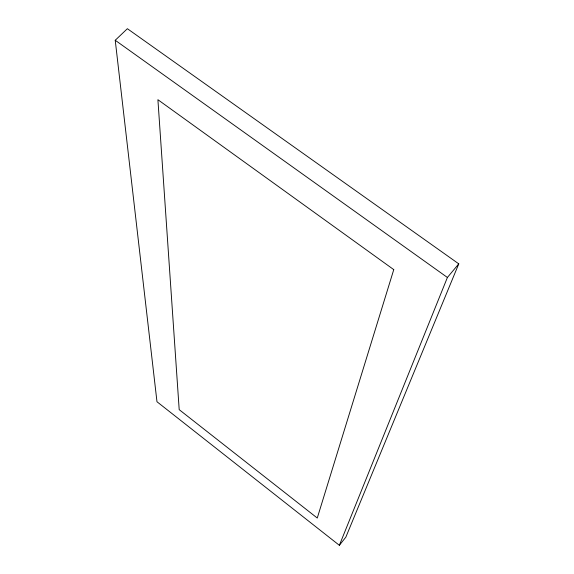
<?xml version="1.0" encoding="UTF-8"?>
<svg xmlns="http://www.w3.org/2000/svg" width="574" height="574" viewBox="0 0 574 574"><rect width="100%" height="100%" fill="white"/><g stroke="black" fill="none" stroke-linecap="round" stroke-linejoin="round"><path stroke-width="0.86" d="M339.356 545.3L447.404 277.472L458.769 263.853L127.378 28.7L115.231 40.273L156.975 401.743L339.356 545.3L345.849 537.142L458.769 263.853M115.231 40.273L447.404 277.472M393.764 269.629L317.264 518.035L179.196 409.649L157.907 99.704L393.764 269.629"/></g></svg>
